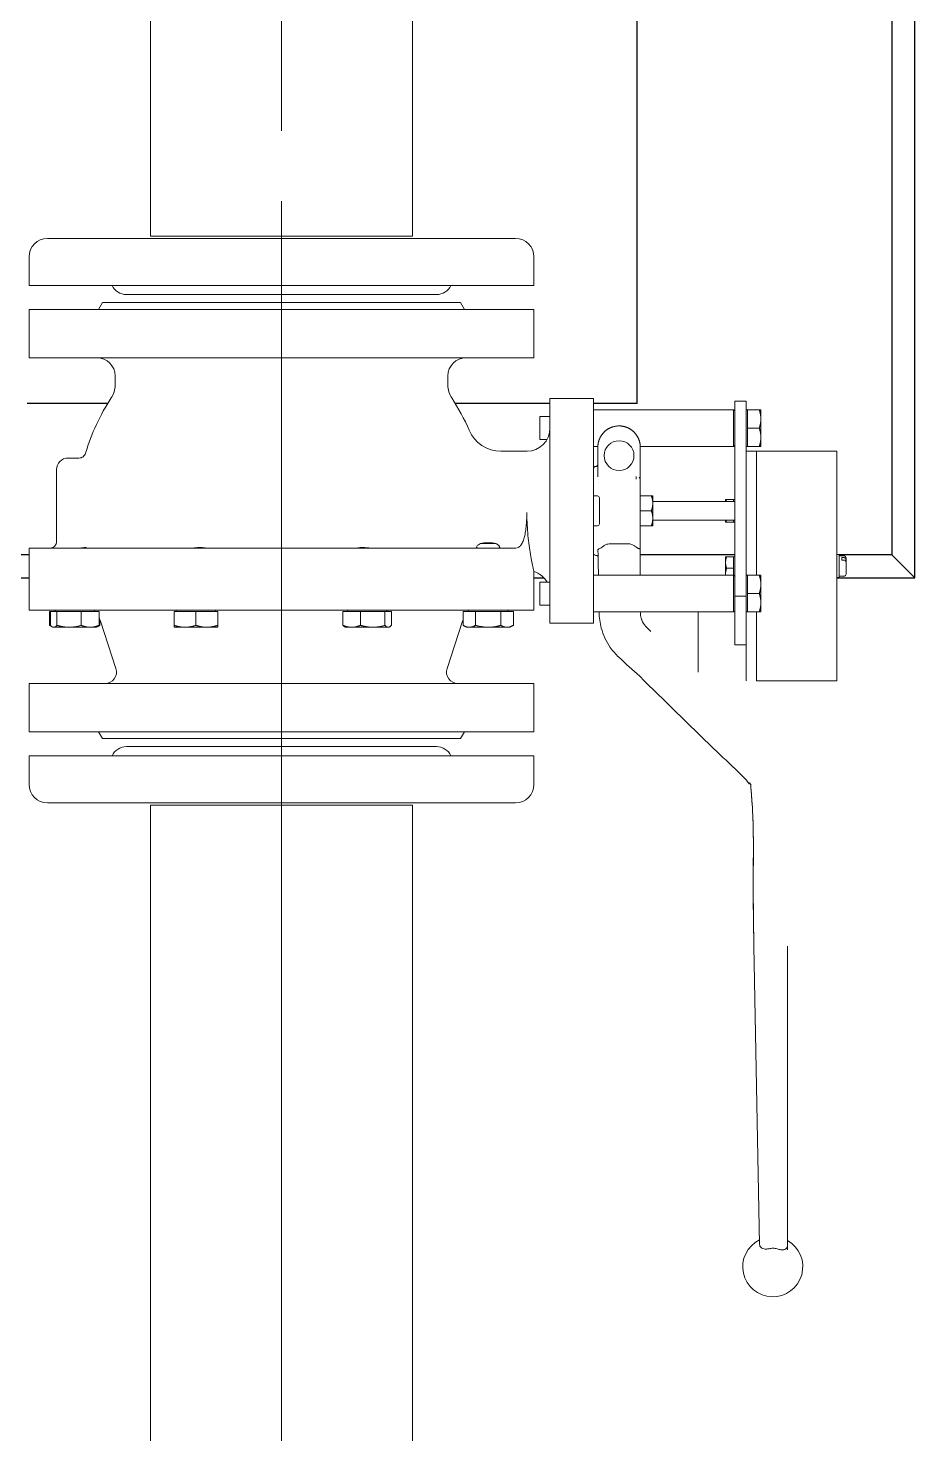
# Model space of a CAD drawing. Header units: millimetres. Extents: x 0 to 100323, y 0 to 59400.
# Drawn here: x 25546 to 25933, y 20293 to 20905 of the extents above; entities that cross this region are included whole.
import ezdxf

# ---------------------------------------------------------------- set-up
doc = ezdxf.new("R2010")
doc.units = ezdxf.units.MM
doc.header["$LTSCALE"] = 100
doc.linetypes.add('CHAIN', pattern=[0.3543, 0.2362, -0.0295, 0.0591, -0.0295])
doc.layers.add('Centerline', color=7, linetype='Continuous', lineweight=18)
doc.layers.add('Visible', color=7, linetype='Continuous', lineweight=25)
doc.layers.add('P_Biomass (BM)', color=150, linetype='Continuous', lineweight=18, true_color=0x007fff)

msp = doc.modelspace()

# ---------------------------------------------------------------- linework, layer by layer
at = {"layer": 'Centerline', "linetype": 'CHAIN', "ltscale": 10.411914}
msp.add_line((25656.63, 20491.62), (25656.63, 21428.62), dxfattribs=at)
at = {"layer": 'P_Biomass (BM)'}
for p, q in [((25599.48, 21213.4), (25599.48, 20814.61)), ((25713.78, 20986.36), (25713.78, 20814.61)), ((25758.63, 20813.61), (25554.63, 20813.61)), ((25713.78, 20814.61), (25599.48, 20814.61)), ((25546.63, 20793.11), (25546.63, 20805.61)), ((25766.63, 20793.11), (25766.63, 20805.61)), ((25766.63, 20793.11), (25546.63, 20793.11)), ((25724.13, 20789.11), (25589.13, 20789.11)), ((25766.63, 20782.61), (25546.63, 20782.61)), ((25546.63, 20782.61), (25546.63, 20761.61)), ((25578.63, 20785.61), (25576.9, 20782.61)), ((25578.63, 20785.61), (25734.63, 20785.61)), ((25734.63, 20785.61), (25736.36, 20782.61)), ((25766.63, 20782.61), (25766.63, 20761.61)), ((25766.63, 20761.61), (25546.63, 20761.61)), ((25584.13, 20753.61), (25584.13, 20749.59)), ((25729.13, 20753.61), (25729.13, 20749.59)), ((25792.63, 20743.86), (25773.63, 20743.86)), ((25773.63, 20743.86), (25773.63, 20645.86)), ((25792.63, 20743.86), (25792.63, 20645.86)), ((25792.63, 20738.93), (25853.63, 20738.93)), ((25853.63, 20722.93), (25853.63, 20738.93)), ((25854.13, 20738.43), (25853.63, 20738.93)), ((25854.13, 20742.59), (25859.13, 20742.59)), ((25854.13, 20736.23), (25854.13, 20742.59)), ((25859.13, 20738.2), (25859.13, 20742.59)), ((25859.73, 20738.93), (25859.13, 20738.93)), ((25859.13, 20738.2), (25859.13, 20734.26)), ((25859.73, 20738.93), (25864.81, 20738.93)), ((25859.73, 20734.93), (25859.73, 20738.93)), ((25865.53, 20734.93), (25865.53, 20738.93)), ((25769.13, 20735.93), (25769.13, 20725.93)), ((25773.63, 20735.93), (25769.13, 20735.93)), ((25854.13, 20664.11), (25854.13, 20736.23)), ((25859.13, 20719.89), (25859.13, 20734.26)), ((25859.73, 20730.93), (25859.73, 20734.93)), ((25865.53, 20726.93), (25865.53, 20734.93)), ((25772.32, 20725.93), (25769.13, 20725.93)), ((25859.73, 20730.93), (25864.81, 20730.93)), ((25859.73, 20726.93), (25859.73, 20730.93)), ((25859.73, 20722.93), (25859.73, 20726.93)), ((25865.53, 20722.93), (25865.53, 20726.93)), ((25752.2, 20720.86), (25763.63, 20720.86)), ((25792.63, 20722.93), (25794.48, 20722.93)), ((25794.48, 20722.61), (25794.48, 20709.75)), ((25812.97, 20722.93), (25853.63, 20722.93)), ((25812.98, 20708.54), (25812.98, 20722.61)), ((25854.13, 20723.43), (25853.63, 20722.93)), ((25859.73, 20722.93), (25859.13, 20722.93)), ((25859.13, 20720.82), (25863.63, 20720.82)), ((25859.13, 20680.45), (25859.13, 20719.89)), ((25859.73, 20722.93), (25864.81, 20722.93)), ((25863.63, 20666.8), (25863.63, 20720.92)), ((25863.63, 20720.92), (25898.63, 20720.92)), ((25898.63, 20720.92), (25898.63, 20620.72)), ((25563.63, 20717.86), (25568.38, 20717.86)), ((25558.63, 20681.61), (25558.63, 20712.86)), ((25794.58, 20707.36), (25794.58, 20707.36)), ((25811.13, 20709.25), (25811.13, 20709.89)), ((25811.13, 20708.69), (25811.13, 20709.25)), ((25812.98, 20708.46), (25812.98, 20708.47)), ((25794.33, 20701.36), (25792.63, 20701.36)), ((25817.85, 20701.36), (25812.98, 20701.36)), ((25818.43, 20698.11), (25818.43, 20701.36)), ((25795.13, 20700.56), (25795.13, 20689.16)), ((25817.85, 20694.86), (25812.98, 20694.86)), ((25818.43, 20698.86), (25854.13, 20698.86)), ((25818.43, 20691.61), (25818.43, 20698.11)), ((25850.13, 20699.86), (25850.13, 20698.86)), ((25853.63, 20699.86), (25850.57, 20699.86)), ((25853.63, 20699.86), (25853.63, 20698.86)), ((25853.63, 20699.86), (25854.13, 20699.86)), ((25818.43, 20688.36), (25818.43, 20691.61)), ((25818.43, 20690.86), (25854.13, 20690.86)), ((25850.13, 20690.86), (25850.13, 20689.86)), ((25853.63, 20689.86), (25850.57, 20689.86)), ((25853.63, 20690.86), (25853.63, 20689.86)), ((25853.63, 20689.86), (25854.13, 20689.86)), ((25794.33, 20688.36), (25792.63, 20688.36)), ((25817.85, 20688.36), (25812.98, 20688.36)), ((25758.71, 20678.61), (25546.63, 20678.61)), ((25546.63, 20678.61), (25546.63, 20651.61)), ((25743.39, 20680.61), (25750.02, 20680.61)), ((25812.98, 20680.53), (25812.98, 20678.3)), ((25812.98, 20678.3), (25812.98, 20678.3)), ((25859.13, 20666.07), (25859.13, 20680.45)), ((25793.55, 20675.44), (25793.71, 20675.44)), ((25850.13, 20674.83), (25850.13, 20672.33)), ((25850.13, 20672.33), (25850.13, 20667.33)), ((25853.63, 20674.83), (25850.57, 20674.83)), ((25853.63, 20674.83), (25853.63, 20672.33)), ((25853.63, 20674.83), (25854.13, 20674.83)), ((25853.63, 20672.33), (25853.63, 20669.83)), ((25899.63, 20675.82), (25898.63, 20675.82)), ((25899.63, 20675.82), (25899.63, 20665.82)), ((25899.63, 20675.32), (25901.63, 20675.32)), ((25900.83, 20674.49), (25900.83, 20673.43)), ((25900.83, 20674.49), (25901.63, 20674.49)), ((25901.63, 20673.43), (25900.83, 20673.43)), ((25902.63, 20674.32), (25902.63, 20673.77)), ((25902.63, 20672.71), (25902.63, 20673.77)), ((25902.63, 20672.71), (25902.63, 20667.32)), ((25766.63, 20668.4), (25766.63, 20651.61)), ((25792.63, 20666.8), (25853.63, 20666.8)), ((25850.13, 20667.33), (25850.13, 20666.8)), ((25853.63, 20669.83), (25850.57, 20669.83)), ((25853.63, 20669.83), (25853.63, 20667.33)), ((25853.63, 20667.33), (25853.63, 20666.8)), ((25853.63, 20650.8), (25853.63, 20666.8)), ((25854.13, 20666.3), (25853.63, 20666.8)), ((25854.13, 20657.74), (25854.13, 20664.11)), ((25859.73, 20666.8), (25859.13, 20666.8)), ((25859.13, 20666.07), (25859.13, 20662.14)), ((25859.73, 20666.8), (25864.81, 20666.8)), ((25859.73, 20662.8), (25859.73, 20666.8)), ((25865.53, 20662.8), (25865.53, 20666.8)), ((25899.63, 20665.82), (25898.63, 20665.82)), ((25899.63, 20666.32), (25901.63, 20666.32)), ((25769.13, 20653.8), (25769.13, 20663.8)), ((25773.63, 20663.8), (25769.13, 20663.8)), ((25859.13, 20662.14), (25859.13, 20657.74)), ((25859.73, 20658.8), (25859.73, 20662.8)), ((25859.73, 20654.8), (25859.73, 20658.8)), ((25859.73, 20658.8), (25864.81, 20658.8)), ((25865.53, 20654.8), (25865.53, 20662.8)), ((25773.63, 20653.8), (25769.13, 20653.8)), ((25854.13, 20657.74), (25859.13, 20657.74)), ((25854.13, 20636.53), (25854.13, 20657.74)), ((25859.13, 20636.53), (25859.13, 20657.74)), ((25859.73, 20650.8), (25859.73, 20654.8)), ((25865.53, 20650.8), (25865.53, 20654.8)), ((25766.63, 20651.61), (25546.63, 20651.61)), ((25555.58, 20651.01), (25555.95, 20651.01)), ((25555.58, 20651.01), (25555.58, 20644.96)), ((25555.95, 20651.01), (25558.79, 20651.01)), ((25555.95, 20651.01), (25555.95, 20644.96)), ((25557.95, 20651.01), (25557.95, 20651.61)), ((25558.79, 20651.01), (25569.39, 20651.01)), ((25558.79, 20651.01), (25558.79, 20644.96)), ((25569.39, 20651.01), (25577.14, 20651.01)), ((25569.39, 20651.01), (25569.39, 20644.96)), ((25575.15, 20651.01), (25575.15, 20651.61)), ((25577.14, 20651.01), (25577.14, 20644.96)), ((25577.52, 20647.47), (25577.52, 20644.96)), ((25584.48, 20626.16), (25577.78, 20646.78)), ((25609.82, 20651.01), (25619.32, 20651.01)), ((25609.82, 20651.01), (25609.82, 20644.96)), ((25610.72, 20651.01), (25610.72, 20651.61)), ((25619.32, 20651.01), (25628.82, 20651.01)), ((25619.32, 20651.01), (25619.32, 20644.96)), ((25627.92, 20651.01), (25627.92, 20651.61)), ((25628.82, 20651.01), (25628.82, 20644.96)), ((25683.34, 20651.01), (25683.34, 20644.96)), ((25683.34, 20651.01), (25691.1, 20651.01)), ((25685.34, 20651.01), (25685.34, 20651.61)), ((25691.1, 20651.01), (25701.7, 20651.01)), ((25691.1, 20651.01), (25691.1, 20644.96)), ((25701.7, 20651.01), (25704.53, 20651.01)), ((25701.7, 20651.01), (25701.7, 20644.96)), ((25702.54, 20651.01), (25702.54, 20651.61)), ((25704.53, 20651.01), (25704.53, 20644.96)), ((25728.77, 20626.16), (25735.47, 20646.78)), ((25735.74, 20651.01), (25741.22, 20651.01)), ((25735.74, 20651.01), (25735.74, 20644.96)), ((25738.11, 20651.01), (25738.11, 20651.61)), ((25741.22, 20651.01), (25752.19, 20651.01)), ((25741.22, 20651.01), (25741.22, 20644.96)), ((25752.19, 20651.01), (25757.68, 20651.01)), ((25752.19, 20651.01), (25752.19, 20644.96)), ((25755.31, 20651.01), (25755.31, 20651.61)), ((25757.68, 20651.01), (25757.68, 20644.96)), ((25792.63, 20645.86), (25773.63, 20645.86)), ((25792.63, 20650.8), (25853.63, 20650.8)), ((25838.13, 20650.8), (25838.13, 20624.55)), ((25854.13, 20651.3), (25853.63, 20650.8)), ((25853.88, 20651.05), (25854.13, 20651.05)), ((25859.73, 20650.8), (25859.13, 20650.8)), ((25859.73, 20650.8), (25864.81, 20650.8)), ((25863.63, 20620.72), (25863.63, 20650.8)), ((25556.71, 20644.31), (25555.58, 20644.96)), ((25557.05, 20644.11), (25556.71, 20644.31)), ((25557.05, 20644.11), (25557.37, 20644.11)), ((25557.37, 20644.11), (25564.09, 20644.11)), ((25564.09, 20644.11), (25573.27, 20644.11)), ((25573.27, 20644.11), (25576.05, 20644.11)), ((25576.05, 20644.11), (25576.38, 20644.31)), ((25576.38, 20644.31), (25577.52, 20644.96)), ((25609.82, 20644.11), (25614.57, 20644.11)), ((25614.57, 20644.11), (25624.07, 20644.11)), ((25624.07, 20644.11), (25628.82, 20644.11)), ((25684.44, 20644.11), (25684.1, 20644.31)), ((25684.44, 20644.11), (25687.22, 20644.11)), ((25687.22, 20644.11), (25696.4, 20644.11)), ((25696.4, 20644.11), (25703.12, 20644.11)), ((25703.12, 20644.11), (25703.44, 20644.11)), ((25703.44, 20644.11), (25703.77, 20644.31)), ((25737.21, 20644.11), (25735.74, 20644.96)), ((25737.21, 20644.11), (25738.48, 20644.11)), ((25738.48, 20644.11), (25746.71, 20644.11)), ((25746.71, 20644.11), (25754.93, 20644.11)), ((25754.93, 20644.11), (25756.21, 20644.11)), ((25756.21, 20644.11), (25757.68, 20644.96)), ((25859.13, 20636.53), (25854.13, 20636.53)), ((25859.13, 20620.82), (25859.13, 20636.53)), ((25546.63, 20619.61), (25766.63, 20619.61)), ((25546.63, 20598.61), (25546.63, 20619.61)), ((25766.63, 20598.61), (25766.63, 20619.61)), ((25863.63, 20620.72), (25898.63, 20620.72)), ((25546.63, 20598.61), (25766.63, 20598.61)), ((25578.63, 20595.61), (25576.9, 20598.61)), ((25734.63, 20595.61), (25736.36, 20598.61)), ((25734.63, 20595.61), (25578.63, 20595.61)), ((25589.13, 20592.11), (25724.13, 20592.11)), ((25546.63, 20588.11), (25766.63, 20588.11)), ((25546.63, 20588.11), (25546.63, 20575.61)), ((25766.63, 20588.11), (25766.63, 20575.61)), ((25860.9, 20576.38), (25860.9, 20576.38)), ((25861.06, 20575.58), (25861.06, 20575.58)), ((25861.07, 20575.58), (25861.07, 20575.58)), ((25554.63, 20567.61), (25758.63, 20567.61)), ((25599.48, 20566.61), (25713.78, 20566.61)), ((25599.48, 20566.61), (25599.48, 20054.62)), ((25713.78, 20566.61), (25713.78, 20241.76)), ((25862.49, 20505.19), (25864.96, 20375.18)), ((25877.17, 20505.19), (25877.17, 20376.8)), ((25877.17, 20376.17), (25877.17, 20375.69)), ((25877.17, 20375.3), (25877.17, 20372.76)), ((25877.17, 20374.91), (25877.17, 20374.71))]:
    msp.add_line(p, q, dxfattribs=at)
at = {"layer": 'P_Biomass (BM)', "linetype": 'CHAIN', "ltscale": 23.990969}
msp.add_line((25656.63, 20816.61), (25656.63, 19117.62), dxfattribs=at)
at = {"layer": 'P_Biomass (BM)'}
msp.add_circle((25803.73, 20718.91), 6.5, dxfattribs=at)
for centre, radius, start, end in [((25554.63, 20805.61), 8, 90, 180), ((25758.63, 20805.61), 8, 0, 90), ((25589.13, 20796.11), 7, 205.37693, 270), ((25724.13, 20796.11), 7, 270, 334.62307), ((25576.13, 20753.61), 8, 0, 90), ((25737.13, 20753.61), 8, 90, 180), ((25656.63, 20694.86), 89, 146.44269, 163.58445), ((25574.13, 20749.59), 10, 326.44269, 0), ((25739.13, 20749.59), 10, 180, 213.55731), ((25656.63, 20694.86), 89, 23.21801, 33.55731), ((25752.2, 20735.86), 15, 203.21801, 270), ((25763.63, 20730.86), 10, 270, 0), ((25563.63, 20712.86), 5, 90, 180), ((25794.33, 20700.56), 0.8, 0, 90), ((25794.33, 20689.16), 0.8, 270, 0), ((25901.63, 20674.32), 1, 0, 90), ((25763.63, 20658.86), 10, 29.58771, 72.5424), ((25901.63, 20667.32), 1, 270, 0), ((25571.13, 20644.61), 7, 18, 30.72159), ((25742.13, 20644.61), 7, 155.93132, 162), ((25579.73, 20624.61), 5, 270, 18), ((25733.53, 20624.61), 5, 162, 270), ((25589.13, 20585.11), 7, 90, 154.62307), ((25724.13, 20585.11), 7, 25.37693, 90), ((25554.63, 20575.61), 8, 180, 270), ((25758.63, 20575.61), 8, 270, 0), ((25870.71, 20365.44), 13.08, 116.24808, 60.37858)]:
    msp.add_arc(centre, radius, start, end, dxfattribs=at)
for points, weights in [([(25865.53, 20734.93), (25865.53, 20736.78), (25864.81, 20738.93)], [1, 1.0379548493, 1]), ([(25864.81, 20738.93), (25865.53, 20738.93), (25865.53, 20738.93)], [1, 1.0379548493, 1]), ([(25864.81, 20730.93), (25865.53, 20733.07), (25865.53, 20734.93)], [1, 1.0379548493, 1]), ([(25865.53, 20726.93), (25865.53, 20728.78), (25864.81, 20730.93)], [1, 1.0379548493, 1]), ([(25864.81, 20722.93), (25865.53, 20725.07), (25865.53, 20726.93)], [1, 1.0379548493, 1]), ([(25865.53, 20722.93), (25865.53, 20722.93), (25864.81, 20722.93)], [1, 1.0379548493, 1]), ([(25818.43, 20698.11), (25818.43, 20699.62), (25817.85, 20701.36)], [1, 1.0379548493, 1]), ([(25817.85, 20701.36), (25818.43, 20701.36), (25818.43, 20701.36)], [1, 1.0379548493, 1]), ([(25817.85, 20694.86), (25818.43, 20696.61), (25818.43, 20698.11)], [1, 1.0379548493, 1]), ([(25818.43, 20691.61), (25818.43, 20693.12), (25817.85, 20694.86)], [1, 1.0379548493, 1]), ([(25850.13, 20699.86), (25850.13, 20699.86), (25850.57, 20699.86)], [1, 1.0379548493, 1]), ([(25850.57, 20699.86), (25850.4, 20699.34), (25850.3, 20698.86)], [1, 1.01444719531, 1.01789598298]), ([(25817.85, 20688.36), (25818.43, 20690.11), (25818.43, 20691.61)], [1, 1.0379548493, 1]), ([(25850.57, 20689.86), (25850.13, 20689.86), (25850.13, 20689.86)], [1, 1.0379548493, 1]), ([(25850.3, 20690.86), (25850.4, 20690.39), (25850.57, 20689.86)], [1.01789598298, 1.01444719531, 1]), ([(25818.43, 20688.36), (25818.43, 20688.36), (25817.85, 20688.36)], [1, 1.0379548493, 1]), ([(25850.13, 20674.83), (25850.13, 20674.83), (25850.57, 20674.83)], [1, 1.0379548493, 1]), ([(25850.57, 20674.83), (25850.13, 20673.49), (25850.13, 20672.33)], [1, 1.0379548493, 1]), ([(25850.13, 20672.33), (25850.13, 20671.17), (25850.57, 20669.83)], [1, 1.0379548493, 1]), ([(25850.57, 20669.83), (25850.13, 20668.49), (25850.13, 20667.33)], [1, 1.0379548493, 1]), ([(25850.13, 20667.33), (25850.13, 20667.07), (25850.15, 20666.8)], [1, 1.00840431619, 1.01308670847]), ([(25864.81, 20666.8), (25865.53, 20666.8), (25865.53, 20666.8)], [1, 1.0379548493, 1]), ([(25865.53, 20662.8), (25865.53, 20664.66), (25864.81, 20666.8)], [1, 1.0379548493, 1]), ([(25864.81, 20658.8), (25865.53, 20660.95), (25865.53, 20662.8)], [1, 1.0379548493, 1]), ([(25865.53, 20654.8), (25865.53, 20656.66), (25864.81, 20658.8)], [1, 1.0379548493, 1]), ([(25864.81, 20650.8), (25865.53, 20652.95), (25865.53, 20654.8)], [1, 1.0379548493, 1]), ([(25865.53, 20650.8), (25865.53, 20650.8), (25864.81, 20650.8)], [1, 1.0379548493, 1]), ([(25555.58, 20644.96), (25555.98, 20644.73), (25556.35, 20644.57)], [1, 1.01005189042, 1.01477953359]), ([(25555.95, 20644.96), (25556.71, 20644.11), (25557.37, 20644.11)], [1, 1.0379548493, 1]), ([(25557.37, 20644.11), (25558.03, 20644.11), (25558.79, 20644.96)], [1, 1.0379548493, 1]), ([(25558.79, 20644.96), (25561.63, 20644.11), (25564.09, 20644.11)], [1, 1.0379548493, 1]), ([(25564.09, 20644.11), (25566.55, 20644.11), (25569.39, 20644.96)], [1, 1.0379548493, 1]), ([(25569.39, 20644.96), (25571.47, 20644.11), (25573.27, 20644.11)], [1, 1.0379548493, 1]), ([(25573.27, 20644.11), (25575.07, 20644.11), (25577.14, 20644.96)], [1, 1.0379548493, 1]), ([(25577.14, 20644.96), (25576.74, 20644.52), (25576.38, 20644.31)], [1, 1.01965956375, 1.01895290532]), ([(25576.74, 20644.57), (25577.12, 20644.73), (25577.52, 20644.96)], [1.01477953359, 1.01005189042, 1]), ([(25609.82, 20644.96), (25612.36, 20644.11), (25614.57, 20644.11)], [1, 1.0379548493, 1]), ([(25609.82, 20644.11), (25609.82, 20644.11), (25609.82, 20644.96)], [1, 1.0379548493, 1]), ([(25614.57, 20644.11), (25616.77, 20644.11), (25619.32, 20644.96)], [1, 1.0379548493, 1]), ([(25619.32, 20644.96), (25621.86, 20644.11), (25624.07, 20644.11)], [1, 1.0379548493, 1]), ([(25624.07, 20644.11), (25626.27, 20644.11), (25628.82, 20644.96)], [1, 1.0379548493, 1]), ([(25628.82, 20644.96), (25628.82, 20644.11), (25628.82, 20644.11)], [1, 1.0379548493, 1]), ([(25684.1, 20644.31), (25683.74, 20644.52), (25683.34, 20644.96)], [1.01895290532, 1.01965956375, 1]), ([(25683.34, 20644.96), (25685.42, 20644.11), (25687.22, 20644.11)], [1, 1.0379548493, 1]), ([(25687.22, 20644.11), (25689.02, 20644.11), (25691.1, 20644.96)], [1, 1.0379548493, 1]), ([(25691.1, 20644.96), (25693.94, 20644.11), (25696.4, 20644.11)], [1, 1.0379548493, 1]), ([(25696.4, 20644.11), (25698.86, 20644.11), (25701.7, 20644.96)], [1, 1.0379548493, 1]), ([(25701.7, 20644.96), (25702.46, 20644.11), (25703.12, 20644.11)], [1, 1.0379548493, 1]), ([(25703.12, 20644.11), (25703.77, 20644.11), (25704.53, 20644.96)], [1, 1.0379548493, 1]), ([(25735.74, 20644.96), (25737.21, 20644.11), (25738.48, 20644.11)], [1, 1.0379548493, 1]), ([(25738.48, 20644.11), (25739.75, 20644.11), (25741.22, 20644.96)], [1, 1.0379548493, 1]), ([(25741.22, 20644.96), (25744.16, 20644.11), (25746.71, 20644.11)], [1, 1.0379548493, 1]), ([(25746.71, 20644.11), (25749.25, 20644.11), (25752.19, 20644.96)], [1, 1.0379548493, 1]), ([(25752.19, 20644.96), (25753.66, 20644.11), (25754.93, 20644.11)], [1, 1.0379548493, 1]), ([(25754.93, 20644.11), (25756.21, 20644.11), (25757.68, 20644.96)], [1, 1.0379548493, 1])]:
    msp.add_rational_spline(points, weights, degree=2, dxfattribs=at)
for points, degree, knots in [([(25812.98, 20722.61), (25812.98, 20724.07), (25812.69, 20725.52), (25812.12, 20726.9), (25810.47, 20729.36), (25808.01, 20731.01), (25806.63, 20731.58), (25803.73, 20732.15), (25800.82, 20731.58), (25799.44, 20731.01), (25796.98, 20729.36), (25795.33, 20726.9), (25794.76, 20725.52), (25794.48, 20724.07), (25794.48, 20722.61)], 5, [-7.853982, -7.853982, -7.853982, -7.853982, -7.853982, -7.853982, -3.926991, -3.926991, -3.926991, 0, 0, 0, 3.926991, 3.926991, 3.926991, 7.853982, 7.853982, 7.853982, 7.853982, 7.853982, 7.853982]), ([(25568.38, 20717.86), (25568.69, 20717.86), (25569.01, 20717.92), (25569.62, 20718.11), (25569.91, 20718.27), (25570.42, 20718.64), (25570.64, 20718.88), (25571.01, 20719.4), (25571.16, 20719.7), (25571.26, 20720.02)], 3, [0, 0, 0, 0, 0.0950018, 0.0950018, 0.1908594, 0.1908594, 0.2850786, 0.2850786, 0.3834475, 0.3834475, 0.3834475, 0.3834475]), ([(25793.55, 20714.2), (25793.43, 20714.2), (25793.31, 20714.18), (25793.08, 20714.08), (25792.98, 20714.01), (25792.81, 20713.84), (25792.74, 20713.74), (25792.65, 20713.52), (25792.63, 20713.39), (25792.63, 20713.27)], 3, [-0.1461815, -0.1461815, -0.1461815, -0.1461815, -0.1092838, -0.1092838, -0.0730437, -0.0730437, -0.0367424, -0.0367424, 0, 0, 0, 0]), ([(25794.48, 20715.13), (25794.48, 20714.99), (25794.45, 20714.87), (25794.36, 20714.66), (25794.29, 20714.56), (25794.12, 20714.39), (25794.02, 20714.32), (25793.81, 20714.23), (25793.7, 20714.2), (25793.55, 20714.2)], 3, [-0.1881499, -0.1881499, -0.1881499, -0.1881499, -0.1450899, -0.1450899, -0.0940757, -0.0940757, -0.0431228, -0.0431228, 0, 0, 0, 0]), ([(25812.98, 20678.3), (25812.98, 20679.84), (25812.98, 20681.95), (25812.98, 20684.43), (25812.98, 20686.85), (25812.98, 20689.63), (25812.98, 20692.48), (25812.98, 20692.54), (25812.98, 20692.6), (25812.98, 20692.66), (25812.98, 20695.58), (25812.98, 20698.57), (25812.98, 20701.34), (25812.98, 20704), (25812.98, 20706.45), (25812.98, 20708.46)], 3, [0.000035, 0.000035, 0.000035, 0.000035, 6.734934, 6.734934, 6.734934, 13.335542, 13.335542, 13.335542, 13.469863, 13.469863, 13.469863, 20.204792, 20.204792, 20.204792, 26.671089, 26.671089, 26.671089, 26.671089]), ([(25758.71, 20678.61), (25759.08, 20678.61), (25759.45, 20678.7), (25760.17, 20679.08), (25760.51, 20679.37), (25761.14, 20680.14), (25761.43, 20680.62), (25761.95, 20681.76), (25762.18, 20682.41), (25762.56, 20683.76), (25762.73, 20684.5), (25763.02, 20686.12), (25763.14, 20687), (25763.33, 20688.83), (25763.4, 20689.78), (25763.49, 20691.71), (25763.52, 20692.68), (25763.52, 20693.61), (25763.52, 20693.77), (25763.51, 20693.92), (25763.51, 20694.07)], 3, [-2.322363, -2.322363, -2.322363, -2.322363, -2.022977, -2.022977, -1.723592, -1.723592, -1.424207, -1.424207, -1.124822, -1.124822, -0.843617, -0.843617, -0.562411, -0.562411, -0.281206, -0.281206, 0, 0, 0, 0.045502, 0.045502, 0.045502, 0.045502]), ([(25766.63, 20668.4), (25766.63, 20668.4), (25766.63, 20668.41), (25766.59, 20668.55), (25766.42, 20669.32), (25765.83, 20672.13), (25765.42, 20674.24), (25764.6, 20679.29), (25764.21, 20682.18), (25763.8, 20686.81), (25763.7, 20688.32), (25763.63, 20689.86)], 3, [-4.141161, -4.141161, -4.141161, -4.141161, -4.045692, -4.045692, -3.064504, -3.064504, -2.000911, -2.000911, -0.98139, -0.98139, -0.505747, -0.505747, -0.505747, -0.505747]), ([(25555.63, 20678.61), (25555.74, 20678.61), (25555.84, 20678.62), (25556.26, 20678.67), (25556.57, 20678.75), (25557.14, 20679), (25557.41, 20679.18), (25557.87, 20679.59), (25558.06, 20679.83), (25558.36, 20680.34), (25558.48, 20680.62), (25558.6, 20681.14), (25558.63, 20681.38), (25558.63, 20681.62)], 3, [0, 0, 0, 0, 0.0319613, 0.0319613, 0.1253983, 0.1253983, 0.2202634, 0.2202634, 0.3106265, 0.3106265, 0.3981144, 0.3981144, 0.4701794, 0.4701794, 0.4701794, 0.4701794]), ([(25568.48, 20678.61), (25568.61, 20678.61), (25568.74, 20678.62), (25569.34, 20678.65), (25569.77, 20678.7), (25570.5, 20678.8), (25570.79, 20678.84), (25571.06, 20678.86), (25571.1, 20678.86), (25571.16, 20678.86), (25571.17, 20678.86), (25571.2, 20678.86), (25571.22, 20678.86), (25571.24, 20678.86), (25571.26, 20678.86), (25571.29, 20678.86), (25571.31, 20678.86), (25571.4, 20678.85), (25571.45, 20678.85), (25571.57, 20678.81), (25571.6, 20678.78), (25571.6, 20678.7), (25571.53, 20678.65), (25571.34, 20678.62), (25571.28, 20678.61), (25571.21, 20678.61)], 3, [0.9177986, 0.9177986, 0.9177986, 0.9177986, 0.9665512, 0.9665512, 1.1483228, 1.1483228, 1.3164858, 1.3164858, 1.3459774, 1.3459774, 1.3604492, 1.3604492, 1.3717807, 1.3717807, 1.3843211, 1.3843211, 1.4048314, 1.4048314, 1.475708, 1.475708, 1.5907784, 1.5907784, 1.7615841, 1.7615841, 1.8199122, 1.8199122, 1.8199122, 1.8199122]), ([(25617.38, 20678.61), (25617.51, 20678.61), (25617.64, 20678.62), (25618.29, 20678.65), (25618.82, 20678.7), (25619.85, 20678.8), (25620.34, 20678.84), (25620.9, 20678.86), (25620.98, 20678.86), (25621.1, 20678.86), (25621.14, 20678.86), (25621.21, 20678.86), (25621.25, 20678.86), (25621.31, 20678.86), (25621.34, 20678.86), (25621.43, 20678.86), (25621.49, 20678.86), (25621.73, 20678.85), (25621.91, 20678.85), (25622.37, 20678.81), (25622.63, 20678.78), (25623.23, 20678.7), (25623.53, 20678.65), (25623.85, 20678.62), (25623.92, 20678.61), (25623.99, 20678.61)], 3, [0.9177986, 0.9177986, 0.9177986, 0.9177986, 0.9665512, 0.9665512, 1.1483228, 1.1483228, 1.3164858, 1.3164858, 1.3459774, 1.3459774, 1.3604492, 1.3604492, 1.3717807, 1.3717807, 1.3843211, 1.3843211, 1.4048314, 1.4048314, 1.475708, 1.475708, 1.5907784, 1.5907784, 1.7615841, 1.7615841, 1.8199122, 1.8199122, 1.8199122, 1.8199122]), ([(25689.27, 20678.61), (25689.32, 20678.61), (25689.38, 20678.62), (25689.69, 20678.65), (25690.01, 20678.7), (25690.74, 20678.8), (25691.15, 20678.84), (25691.66, 20678.86), (25691.74, 20678.86), (25691.86, 20678.86), (25691.9, 20678.86), (25691.97, 20678.86), (25692, 20678.86), (25692.07, 20678.86), (25692.1, 20678.86), (25692.19, 20678.86), (25692.25, 20678.86), (25692.5, 20678.85), (25692.71, 20678.85), (25693.24, 20678.81), (25693.58, 20678.78), (25694.42, 20678.7), (25694.92, 20678.65), (25695.56, 20678.62), (25695.72, 20678.61), (25695.88, 20678.61)], 3, [0.9177986, 0.9177986, 0.9177986, 0.9177986, 0.9665512, 0.9665512, 1.1483228, 1.1483228, 1.3164858, 1.3164858, 1.3459774, 1.3459774, 1.3604492, 1.3604492, 1.3717807, 1.3717807, 1.3843211, 1.3843211, 1.4048314, 1.4048314, 1.475708, 1.475708, 1.5907784, 1.5907784, 1.7615841, 1.7615841, 1.8199122, 1.8199122, 1.8199122, 1.8199122]), ([(25741.89, 20678.77), (25741.75, 20678.83), (25741.67, 20678.95), (25741.64, 20679.23), (25741.71, 20679.4), (25741.98, 20679.75), (25742.19, 20679.93), (25742.72, 20680.27), (25743.03, 20680.44), (25743.39, 20680.61)], 3, [-0.6195096, -0.6195096, -0.6195096, -0.6195096, -0.4725398, -0.4725398, -0.3098297, -0.3098297, -0.1520498, -0.1520498, -0.0000022, -0.0000022, -0.0000022, -0.0000022]), ([(25743.23, 20678.61), (25743.2, 20678.61), (25743.16, 20678.61), (25742.67, 20678.62), (25742.28, 20678.64), (25741.98, 20678.73), (25741.93, 20678.75), (25741.89, 20678.77)], 3, [0.3671083, 0.3671083, 0.3671083, 0.3671083, 0.381974, 0.381974, 0.5738155, 0.5738155, 0.6112479, 0.6112479, 0.6112479, 0.6112479]), ([(25743.39, 20680.61), (25743.4, 20680.62), (25743.42, 20680.62), (25743.43, 20680.62), (25743.44, 20680.63), (25743.46, 20680.63), (25743.47, 20680.63)], 3, [-0.00901202, -0.00901202, -0.00901202, -0.00901202, -0.004495957, -0.004495957, -0.004495957, 0, 0, 0, 0]), ([(25743.47, 20680.63), (25743.88, 20680.72), (25744.32, 20680.8), (25745.42, 20680.95), (25746.09, 20680.99), (25746.71, 20680.99), (25747.32, 20680.99), (25747.99, 20680.95), (25749.12, 20680.8), (25749.59, 20680.71), (25750.02, 20680.61)], 3, [-0.3127869, -0.3127869, -0.3127869, -0.3127869, -0.1852931, -0.1852931, 0, 0, 0, 0.1852931, 0.1852931, 0.3212707, 0.3212707, 0.3212707, 0.3212707]), ([(25750.02, 20680.61), (25750.09, 20680.58), (25750.16, 20680.54), (25750.68, 20680.26), (25751.08, 20679.98), (25751.62, 20679.47), (25751.76, 20679.24), (25751.76, 20678.91), (25751.64, 20678.79), (25751.13, 20678.64), (25750.74, 20678.62), (25750.25, 20678.61), (25750.22, 20678.61), (25750.18, 20678.61)], 3, [-1.2069983, -1.2069983, -1.2069983, -1.2069983, -1.1778368, -1.1778368, -0.9717469, -0.9717469, -0.7656569, -0.7656569, -0.5738155, -0.5738155, -0.381974, -0.381974, -0.3671083, -0.3671083, -0.3671083, -0.3671083]), ([(25793.55, 20675.44), (25793.13, 20675.44), (25792.73, 20675.77), (25792.65, 20676.18), (25792.63, 20676.24), (25792.63, 20676.3), (25792.63, 20676.36)], 3, [-0.3926991, -0.3926991, -0.3926991, -0.3926991, 0.2926797, 0.2926797, 0.2926797, 0.3926991, 0.3926991, 0.3926991, 0.3926991]), ([(25794.58, 20678.08), (25794.57, 20678.05), (25794.55, 20677.98), (25794.54, 20677.88), (25794.54, 20677.84), (25794.53, 20677.78), (25794.53, 20677.75), (25794.53, 20677.72)], 3, [0, 0, 0, 0, 0.04213497, 0.04213497, 0.06669126, 0.06669126, 0.08498234, 0.08498234, 0.08498234, 0.08498234]), ([(25794.53, 20677.47), (25794.53, 20677.48), (25794.53, 20677.48), (25794.53, 20677.52), (25794.53, 20677.55), (25794.53, 20677.6), (25794.53, 20677.62), (25794.53, 20677.66), (25794.53, 20677.67), (25794.53, 20677.69), (25794.53, 20677.71), (25794.53, 20677.72)], 3, [-0.04974119, -0.04974119, -0.04974119, -0.04974119, -0.04657674, -0.04657674, -0.02854941, -0.02854941, -0.01498416, -0.01498416, -0.00757223, -0.00757223, -0.000001, -0.000001, -0.000001, -0.000001]), ([(25794.73, 20666.8), (25794.72, 20667.55), (25794.71, 20668.3), (25794.67, 20670.27), (25794.64, 20671.49), (25794.61, 20673.33), (25794.6, 20673.94), (25794.58, 20674.86), (25794.57, 20675.16), (25794.56, 20676.14), (25794.54, 20676.8), (25794.53, 20677.47)], 3, [18.837098, 18.837098, 18.837098, 18.837098, 19.061151, 19.061151, 19.428542, 19.428542, 19.612238, 19.612238, 19.704086, 19.704086, 19.904269, 19.904269, 19.904269, 19.904269]), ([(25794.58, 20678.08), (25794.62, 20678.14), (25794.68, 20678.16), (25794.85, 20678.22), (25794.95, 20678.25), (25795.07, 20678.31)], 3, [-0.1715939, -0.1715939, -0.1715939, -0.1715939, -0.0852251, -0.0852251, -0.000001, -0.000001, -0.000001, -0.000001]), ([(25795.07, 20678.31), (25795.24, 20678.38), (25795.43, 20678.47), (25795.86, 20678.72), (25796.09, 20678.88), (25796.33, 20679.08)], 3, [-0.2283149, -0.2283149, -0.2283149, -0.2283149, -0.1141602, -0.1141602, 0, 0, 0, 0]), ([(25807.43, 20680.53), (25807.19, 20680.53), (25806.96, 20680.53), (25806.36, 20680.53), (25806.21, 20680.53), (25805.51, 20680.53), (25805.02, 20680.53), (25804.18, 20680.53), (25803.93, 20680.53), (25803.11, 20680.53), (25802.67, 20680.54), (25801.85, 20680.54), (25801.63, 20680.53), (25799.92, 20680.53), (25799.6, 20680.58), (25798.29, 20680.26), (25797.83, 20680.05), (25797.08, 20679.66), (25796.68, 20679.38), (25796.33, 20679.08)], 3, [-0.5048721, -0.5048721, -0.5048721, -0.5048721, -0.4995798, -0.4995798, -0.4917214, -0.4917214, -0.4741026, -0.4741026, -0.4614705, -0.4614705, -0.4471941, -0.4471941, -0.4345066, -0.4345066, -0.2788565, -0.2788565, -0.1688549, -0.1688549, 0, 0, 0, 0]), ([(25807.43, 20680.53), (25807.64, 20680.53), (25807.85, 20680.52), (25808.06, 20680.49), (25808.34, 20680.46), (25808.61, 20680.4), (25808.87, 20680.32)], 3, [0, 0, 0, 0, 0.0636011, 0.0636011, 0.0636011, 0.1481571, 0.1481571, 0.1481571, 0.1481571]), ([(25808.87, 20680.32), (25809.31, 20680.2), (25809.73, 20680.01), (25810.48, 20679.59), (25810.82, 20679.36), (25811.13, 20679.11)], 3, [0.000001, 0.000001, 0.000001, 0.000001, 0.1436922, 0.1436922, 0.2873517, 0.2873517, 0.2873517, 0.2873517]), ([(25811.13, 20679.11), (25811.2, 20679.04), (25811.28, 20678.99), (25811.35, 20678.93), (25811.6, 20678.75), (25811.83, 20678.62), (25812.04, 20678.52), (25812.13, 20678.47), (25812.22, 20678.44), (25812.3, 20678.41), (25812.39, 20678.37), (25812.48, 20678.34), (25812.56, 20678.32), (25812.66, 20678.29), (25812.75, 20678.27), (25812.81, 20678.27), (25812.87, 20678.26), (25812.91, 20678.26), (25812.94, 20678.27), (25812.96, 20678.28), (25812.98, 20678.29), (25812.98, 20678.3)], 3, [0, 0, 0, 0, 0.266868, 0.266868, 0.266868, 1.131398, 1.131398, 1.131398, 1.497445, 1.497445, 1.497445, 1.945885, 1.945885, 1.945885, 2.5467, 2.5467, 2.5467, 3.092654, 3.092654, 3.092654, 3.541079, 3.541079, 3.541079, 3.541079]), ([(25812.98, 20680.53), (25812.98, 20680.53), (25812.98, 20680.53), (25812.98, 20680.53), (25812.98, 20680.53), (25812.98, 20680.53), (25812.98, 20680.53), (25812.98, 20680.52), (25812.98, 20680.51), (25812.98, 20680.5), (25812.98, 20680.48), (25812.98, 20680.31), (25812.98, 20680.15), (25812.98, 20679.72), (25812.98, 20679.45), (25812.98, 20678.74), (25812.98, 20678.29), (25812.98, 20676.95), (25812.98, 20676.05), (25812.98, 20673.37), (25812.98, 20671.58), (25812.98, 20668.8), (25812.98, 20667.8), (25812.98, 20666.8)], 3, [0, 0, 0, 0, 0.000058, 0.000058, 0.000289, 0.000289, 0.000751, 0.000751, 0.0026, 0.0026, 0.006223, 0.006223, 0.05453, 0.05453, 0.135041, 0.135041, 0.269226, 0.269226, 0.537597, 0.537597, 1.074338, 1.074338, 1.373275, 1.373275, 1.373275, 1.373275]), ([(25901.63, 20674.49), (25901.75, 20674.49), (25901.89, 20674.47), (25902.12, 20674.4), (25902.24, 20674.34), (25902.42, 20674.22), (25902.5, 20674.13), (25902.6, 20673.97), (25902.63, 20673.86), (25902.63, 20673.77)], 3, [0, 0, 0, 0, 0.0368272, 0.0368272, 0.0739214, 0.0739214, 0.1114349, 0.1114349, 0.1495092, 0.1495092, 0.1495092, 0.1495092]), ([(25902.63, 20672.71), (25902.63, 20672.8), (25902.6, 20672.91), (25902.5, 20673.07), (25902.42, 20673.16), (25902.24, 20673.28), (25902.12, 20673.34), (25901.89, 20673.41), (25901.75, 20673.43), (25901.63, 20673.43)], 3, [0.4504591, 0.4504591, 0.4504591, 0.4504591, 0.4885333, 0.4885333, 0.5260468, 0.5260468, 0.563141, 0.563141, 0.5999682, 0.5999682, 0.5999682, 0.5999682]), ([(25860.36, 20575.93), (25859.96, 20576.32), (25859.72, 20577.06), (25858.14, 20578.61), (25856.96, 20579.79), (25852.17, 20584.43), (25848.52, 20587.84), (25834.11, 20601.71), (25823.44, 20612.25), (25809.78, 20625.62), (25806.58, 20628.22), (25802.26, 20632.37), (25801, 20633.79), (25798.14, 20637.89), (25796.79, 20640.79), (25795.36, 20646.06), (25795.08, 20648.44), (25795.05, 20650.8)], 3, [7.133962, 7.133962, 7.133962, 7.133962, 7.299118, 7.299118, 7.799121, 7.799121, 9.299156, 9.299156, 13.799275, 13.799275, 15.032666, 15.032666, 15.597877, 15.597877, 16.530098, 16.530098, 17.237075, 17.237075, 17.237075, 17.237075]), ([(25812.99, 20650.8), (25812.99, 20650.11), (25813.04, 20649.41), (25813.28, 20648.34), (25813.39, 20647.94), (25813.58, 20647.42), (25813.63, 20647.3), (25814.06, 20646.25), (25814.6, 20645.37), (25815.91, 20643.87), (25816.64, 20643.2), (25817.44, 20642.41), (25817.53, 20642.31), (25817.63, 20642.21)], 3, [2.973055, 2.973055, 2.973055, 2.973055, 3.180528, 3.180528, 3.303984, 3.303984, 3.345058, 3.345058, 3.644687, 3.644687, 3.942072, 3.942072, 3.982991, 3.982991, 3.982991, 3.982991]), ([(25860.63, 20576.2), (25860.63, 20576.2), (25860.63, 20576.2), (25860.63, 20576.2), (25860.63, 20576.2), (25860.63, 20576.2), (25860.63, 20576.2), (25860.63, 20576.2), (25860.63, 20576.2), (25860.63, 20576.2), (25860.63, 20576.2), (25860.6, 20576.17), (25860.89, 20575.85), (25860.99, 20575.63), (25861, 20575.61), (25861.01, 20575.59), (25861.01, 20575.59), (25861.02, 20575.58), (25861.02, 20575.58), (25861.02, 20575.57), (25861.02, 20575.57), (25861.02, 20575.57), (25861.02, 20575.57), (25861.03, 20575.57), (25861.03, 20575.57), (25861.03, 20575.57), (25861.03, 20575.57), (25861.03, 20575.57), (25861.03, 20575.57), (25861.03, 20575.57), (25861.03, 20575.57), (25861.03, 20575.57), (25861.03, 20575.57), (25861.03, 20575.57), (25861.03, 20575.57), (25861.03, 20575.57), (25861.03, 20575.57), (25861.03, 20575.57)], 3, [7.21565822, 7.21565822, 7.21565822, 7.21565822, 7.21590425, 7.21590425, 7.21604345, 7.21604345, 7.21611305, 7.21611305, 7.21614786, 7.21614786, 7.21616527, 7.21616527, 7.28151799, 7.28151799, 7.28688035, 7.28688035, 7.28911105, 7.28911105, 7.28966903, 7.28966903, 7.29023132, 7.29023132, 7.29051201, 7.29051201, 7.29079325, 7.29079325, 7.29086288, 7.29086288, 7.2908977, 7.2908977, 7.29093292, 7.29093292, 7.29095056, 7.29095056, 7.29102182, 7.29102182, 7.2921349, 7.2921349, 7.2921349, 7.2921349]), ([(25860.9, 20576.38), (25860.87, 20576.35), (25860.83, 20576.33), (25860.79, 20576.29), (25860.77, 20576.28), (25860.72, 20576.24), (25860.69, 20576.22), (25860.66, 20576.19), (25860.65, 20576.18), (25860.64, 20576.18), (25860.64, 20576.18), (25860.63, 20576.17), (25860.63, 20576.17), (25860.63, 20576.17), (25860.63, 20576.17), (25860.63, 20576.17), (25860.63, 20576.17), (25860.63, 20576.17), (25860.63, 20576.17), (25860.63, 20576.17), (25860.63, 20576.17), (25860.63, 20576.17), (25860.63, 20576.17), (25860.63, 20576.17), (25860.63, 20576.17), (25860.63, 20576.17)], 3, [0, 0, 0, 0, 0.0342653, 0.0342653, 0.0564104, 0.0564104, 0.1118493, 0.1118493, 0.1522536, 0.1522536, 0.165715, 0.165715, 0.1993723, 0.1993723, 0.211992, 0.211992, 0.2167244, 0.2167244, 0.218499, 0.218499, 0.2193403, 0.2193403, 0.219761, 0.219761, 0.2198135, 0.2198135, 0.2198135, 0.2198135]), ([(25860.63, 20576.17), (25860.63, 20576.17), (25860.63, 20576.17), (25860.63, 20576.17), (25860.63, 20576.17), (25860.63, 20576.17), (25860.63, 20576.17), (25860.63, 20576.17), (25860.63, 20576.17), (25860.63, 20576.18)], 3, [13.1050358, 13.1050358, 13.1050358, 13.1050358, 13.1309743, 13.1309743, 13.1934743, 13.1934743, 13.3184743, 13.3184743, 13.3308836, 13.3308836, 13.3308836, 13.3308836]), ([(25860.63, 20576.17), (25860.63, 20576.17), (25860.63, 20576.17), (25860.63, 20576.17), (25860.63, 20576.17), (25860.63, 20576.17), (25860.63, 20576.17), (25860.63, 20576.17), (25860.63, 20576.17), (25860.63, 20576.17), (25860.63, 20576.17), (25860.63, 20576.17), (25860.63, 20576.17), (25860.63, 20576.17)], 3, [1.6592567, 1.6592567, 1.6592567, 1.6592567, 1.65926823, 1.65926823, 1.65935196, 1.65935196, 1.66069637, 1.66069637, 1.66340635, 1.66340635, 1.66891234, 1.66891234, 1.75256988, 1.75256988, 1.75256988, 1.75256988]), ([(25861.25, 20575.61), (25861.25, 20575.61), (25861.25, 20575.61), (25861.25, 20575.61), (25861.25, 20575.61), (25861.25, 20575.61), (25861.25, 20575.61), (25861.25, 20575.61), (25861.25, 20575.61), (25861.25, 20575.61), (25861.25, 20575.61), (25861.25, 20575.61), (25861.25, 20575.61), (25861.25, 20575.61), (25861.25, 20575.61), (25861.25, 20575.61), (25861.25, 20575.61), (25861.25, 20575.61), (25861.24, 20575.61), (25861.23, 20575.61), (25861.23, 20575.61), (25861.2, 20575.6), (25861.18, 20575.6), (25861.11, 20575.59), (25861.08, 20575.58), (25861.04, 20575.57), (25861.03, 20575.57), (25861.02, 20575.57), (25861.02, 20575.57), (25861.02, 20575.57), (25861.02, 20575.57), (25861.02, 20575.57), (25861.02, 20575.57), (25861.02, 20575.57), (25861.02, 20575.57), (25861.02, 20575.57), (25861.02, 20575.57), (25861.02, 20575.57), (25861.02, 20575.57), (25861.02, 20575.57), (25861.02, 20575.57), (25861.02, 20575.57), (25861.02, 20575.57), (25861.02, 20575.57), (25861.02, 20575.57), (25861.02, 20575.57), (25861.02, 20575.57), (25861.02, 20575.57), (25861.02, 20575.57), (25861.02, 20575.57), (25861.01, 20575.57), (25861.01, 20575.57), (25861.01, 20575.57), (25861.01, 20575.58), (25861.01, 20575.58), (25861, 20575.58), (25861, 20575.59), (25860.99, 20575.6), (25860.99, 20575.61), (25860.97, 20575.66), (25860.95, 20575.69), (25860.89, 20575.83), (25860.83, 20575.93), (25860.73, 20576.08), (25860.69, 20576.13), (25860.65, 20576.18), (25860.64, 20576.18), (25860.64, 20576.18)], 3, [7.2287214, 7.2287214, 7.2287214, 7.2287214, 7.2287315, 7.2287315, 7.2287848, 7.2287848, 7.2287979, 7.2287979, 7.2288079, 7.2288079, 7.2289104, 7.2289104, 7.2289956, 7.2289956, 7.2292514, 7.2292514, 7.2300187, 7.2300187, 7.2323202, 7.2323202, 7.2392244, 7.2392244, 7.2599401, 7.2599401, 7.322258, 7.322258, 7.3888131, 7.3888131, 7.4012769, 7.4012769, 7.4106247, 7.4106247, 7.411501, 7.411501, 7.4116653, 7.4116653, 7.4117886, 7.4117886, 7.4118054, 7.4118054, 7.4118156, 7.4118156, 7.4118618, 7.4118618, 7.4119018, 7.4119018, 7.412022, 7.412022, 7.4123822, 7.4123822, 7.4127026, 7.4127026, 7.4131073, 7.4131073, 7.4137689, 7.4137689, 7.4150961, 7.4150961, 7.4189228, 7.4189228, 7.4303908, 7.4303908, 7.4648843, 7.4648843, 7.4837966, 7.4837966, 7.4846564, 7.4846564, 7.4846564, 7.4846564]), ([(25861.02, 20575.57), (25861.02, 20575.57), (25861.02, 20575.57), (25861.02, 20575.57), (25861.02, 20575.57), (25861.02, 20575.57), (25861.02, 20575.57), (25861.03, 20575.57), (25861.03, 20575.57), (25861.03, 20575.57), (25861.03, 20575.57), (25861.03, 20575.57), (25861.03, 20575.57), (25861.03, 20575.57), (25861.03, 20575.57), (25861.03, 20575.57), (25861.03, 20575.57), (25861.03, 20575.57), (25861.03, 20575.57), (25861.03, 20575.57), (25861.03, 20575.57), (25861.03, 20575.57), (25861.03, 20575.57), (25861.03, 20575.57), (25861.04, 20575.57), (25861.03, 20575.57), (25861.03, 20575.57), (25861.03, 20575.57), (25861.03, 20575.57), (25861.02, 20575.57), (25861.02, 20575.57), (25861.02, 20575.57), (25861.02, 20575.57), (25861.02, 20575.57), (25861.02, 20575.57), (25861.02, 20575.57), (25861.02, 20575.57), (25861.02, 20575.57), (25861.02, 20575.57), (25861.01, 20575.58), (25861.01, 20575.58), (25861.01, 20575.59), (25861, 20575.59), (25860.99, 20575.62), (25860.98, 20575.64), (25860.93, 20575.75), (25860.88, 20575.84), (25860.79, 20576), (25860.74, 20576.07), (25860.69, 20576.13)], 3, [0.1015273, 0.1015273, 0.1015273, 0.1015273, 0.10195, 0.10195, 0.1038903, 0.1038903, 0.1075887, 0.1075887, 0.1150378, 0.1150378, 0.1198228, 0.1198228, 0.1260962, 0.1260962, 0.1343417, 0.1343417, 0.1451937, 0.1451937, 0.1594868, 0.1594868, 0.1783207, 0.1783207, 0.5450054, 0.5450054, 0.6700892, 0.6700892, 0.6705838, 0.6705838, 0.6707088, 0.6707088, 0.6707706, 0.6707706, 0.670832, 0.670832, 0.6708933, 0.6708933, 0.6711403, 0.6711403, 0.6716352, 0.6716352, 0.6726166, 0.6726166, 0.6745713, 0.6745713, 0.6807116, 0.6807116, 0.7120343, 0.7120343, 0.7363128, 0.7363128, 0.7363128, 0.7363128]), ([(25861.03, 20575.57), (25861.03, 20575.57), (25861.03, 20575.57), (25861.03, 20575.57), (25861.03, 20575.57), (25861.03, 20575.57), (25861.03, 20575.57), (25861.03, 20575.57), (25861.03, 20575.57), (25861.03, 20575.57), (25861.03, 20575.57), (25861.03, 20575.57), (25861.03, 20575.57), (25861.02, 20575.57), (25861.04, 20575.58), (25861.05, 20575.58)], 3, [13.1677676, 13.1677676, 13.1677676, 13.1677676, 13.1719014, 13.1719014, 13.2131394, 13.2131394, 13.2462849, 13.2462849, 13.2541696, 13.2541696, 13.2545149, 13.2545149, 13.2546845, 13.2546845, 13.4613066, 13.4613066, 13.4613066, 13.4613066]), ([(25861.05, 20575.58), (25861.05, 20575.58), (25861.05, 20575.58), (25861.05, 20575.58), (25861.05, 20575.58), (25861.05, 20575.58), (25861.05, 20575.58), (25861.05, 20575.58), (25861.05, 20575.58), (25861.05, 20575.58), (25861.05, 20575.58), (25861.05, 20575.58), (25861.05, 20575.58), (25861.05, 20575.58)], 3, [7.0453475596, 7.0453475596, 7.0453475596, 7.0453475596, 7.0453759568, 7.0453759568, 7.0453884745, 7.0453884745, 7.0454217161, 7.0454217161, 7.0454660294, 7.0454660294, 7.0455841978, 7.0455841978, 7.0456360431, 7.0456360431, 7.0456360431, 7.0456360431]), ([(25862.49, 20505.19), (25862.49, 20505.19), (25862.49, 20505.19), (25862.49, 20505.2), (25862.49, 20505.2), (25862.49, 20505.21), (25862.49, 20505.22), (25862.49, 20505.24), (25862.49, 20505.26), (25862.48, 20505.36), (25862.48, 20505.45), (25862.48, 20505.78), (25862.47, 20506.02), (25862.46, 20506.9), (25862.44, 20507.54), (25862.37, 20511.58), (25862.31, 20514.99), (25862.21, 20522.93), (25862.19, 20527.47), (25862.2, 20541.67), (25862.4, 20551.33), (25861.92, 20564.2), (25861.71, 20567.41), (25861.37, 20571.68), (25861.28, 20572.75), (25861.19, 20574.18), (25861.18, 20574.54), (25861.16, 20575.04), (25861.15, 20575.18), (25861.13, 20575.37), (25861.12, 20575.42), (25861.11, 20575.49), (25861.1, 20575.51), (25861.09, 20575.54), (25861.09, 20575.55), (25861.08, 20575.56), (25861.08, 20575.57), (25861.07, 20575.57), (25861.07, 20575.57), (25861.07, 20575.58), (25861.07, 20575.58), (25861.06, 20575.58)], 3, [0, 0, 0, 0, 0.000067, 0.000067, 0.001487, 0.001487, 0.003381, 0.003381, 0.008432, 0.008432, 0.03537, 0.03537, 0.107204, 0.107204, 0.298761, 0.298761, 1.320406, 1.320406, 2.682621, 2.682621, 5.579521, 5.579521, 6.544832, 6.544832, 6.866568, 6.866568, 6.97381, 6.97381, 7.017016, 7.017016, 7.031716, 7.031716, 7.037946, 7.037946, 7.040948, 7.040948, 7.042529, 7.042529, 7.04348, 7.04348, 7.043632, 7.043632, 7.043632, 7.043632]), ([(25862.49, 20505.19), (25862.26, 20516.92), (25862.16, 20528.65), (25862.25, 20546.24), (25862.28, 20552.1), (25862.06, 20560.89), (25861.93, 20563.83), (25861.6, 20568.95), (25861.4, 20571.14), (25861.22, 20573.75), (25861.19, 20574.16), (25861.17, 20574.78), (25861.16, 20574.99), (25861.14, 20575.3), (25861.13, 20575.41), (25861.1, 20575.52), (25861.09, 20575.53), (25861.09, 20575.55), (25861.08, 20575.55), (25861.08, 20575.56), (25861.07, 20575.57), (25861.07, 20575.57), (25861.07, 20575.58), (25861.06, 20575.58)], 3, [0, 0, 0, 0, 3.518713, 3.518713, 5.277166, 5.277166, 6.157605, 6.157605, 6.817844, 6.817844, 6.941639, 6.941639, 7.004139, 7.004139, 7.035492, 7.035492, 7.039405, 7.039405, 7.041362, 7.041362, 7.042963, 7.042963, 7.043651, 7.043651, 7.043651, 7.043651]), ([(25877.17, 20505.19), (25877.17, 20471.86), (25877.17, 20438.52), (25877.17, 20400.12), (25877.17, 20395.05), (25877.17, 20387.45), (25877.17, 20384.91), (25877.17, 20381.11), (25877.17, 20379.84), (25877.17, 20377.94), (25877.17, 20377.31), (25877.17, 20376.65), (25877.17, 20376.62), (25877.17, 20376.59)], 3, [0, 0, 0, 0, 10, 10, 11.520833, 11.520833, 12.28125, 12.28125, 12.661458, 12.661458, 12.851563, 12.851563, 12.860497, 12.860497, 12.860497, 12.860497]), ([(25864.93, 20377.17), (25864.93, 20377.17), (25864.93, 20377.14), (25864.93, 20376.92), (25864.94, 20376.4), (25864.96, 20375.43), (25864.89, 20374.96), (25865.23, 20374.25), (25865.45, 20373.9), (25866.14, 20373.45), (25866.47, 20373.29), (25867.22, 20373.12), (25867.59, 20373.1), (25868.1, 20373.13), (25868.26, 20373.15), (25868.86, 20373.26), (25869.2, 20373.38), (25870.59, 20373.51), (25871.16, 20373.49), (25872.4, 20373.34), (25872.98, 20373.18), (25873.43, 20373.02)], 3, [-2.513433, -2.513433, -2.513433, -2.513433, -2.353784, -2.353784, -1.668382, -1.668382, -0.997322, -0.997322, -0.686704, -0.686704, -0.523295, -0.523295, -0.401439, -0.401439, -0.353896, -0.353896, -0.244256, -0.244256, -0.142517, -0.142517, 0, 0, 0, 0]), ([(25877.17, 20376.34), (25877.17, 20376.46), (25877.17, 20376.55), (25877.17, 20376.75), (25877.17, 20376.8), (25877.17, 20376.8)], 3, [-1.0338091, -1.0338091, -1.0338091, -1.0338091, -0.902225, -0.902225, -0.7022309, -0.7022309, -0.7022309, -0.7022309]), ([(25877.17, 20376.19), (25877.17, 20376.1), (25877.17, 20376), (25877.17, 20375.57), (25877.17, 20375.17), (25877.17, 20374.71)], 3, [-0.3264327, -0.3264327, -0.3264327, -0.3264327, -0.2401981, -0.2401981, 0, 0, 0, 0]), ([(25873.43, 20373.02), (25873.69, 20372.93), (25873.96, 20372.86), (25874.51, 20372.77), (25874.76, 20372.75), (25875.34, 20372.77), (25875.66, 20372.84), (25876.34, 20373.12), (25876.6, 20373.36), (25877.06, 20373.92), (25877.15, 20374.31), (25877.17, 20374.67), (25877.18, 20374.71), (25877.18, 20374.76)], 3, [-2.638335, -2.638335, -2.638335, -2.638335, -2.541484, -2.541484, -2.438567, -2.438567, -2.28348, -2.28348, -2.054864, -2.054864, -1.611003, -1.611003, -1.556778, -1.556778, -1.556778, -1.556778])]:
    msp.add_open_spline(points, degree=degree, knots=knots, dxfattribs=at)
for points, degree in [([(25568.38, 20717.86), (25568.38, 20717.86), (25568.38, 20717.86), (25568.38, 20717.86)], 3), ([(25812.98, 20708.46), (25812.98, 20708.84), (25812.8, 20709.21), (25812.43, 20709.49)], 3), ([(25763.51, 20694.07), (25763.52, 20692.69), (25763.56, 20691.27), (25763.63, 20689.86)], 3), ([(25794.58, 20674.83), (25794.5, 20675.04), (25794.36, 20675.24), (25794.14, 20675.39), (25793.91, 20675.44), (25793.71, 20675.44)], 5), ([(25861.01, 20575.58), (25861.01, 20575.57), (25861.01, 20575.57), (25861.01, 20575.57)], 3), ([(25861.03, 20575.57), (25861.03, 20575.57), (25861.03, 20575.57), (25861.03, 20575.57)], 3)]:
    msp.add_open_spline(points, degree=degree, dxfattribs=at)
at = {"layer": 'Visible'}
for p, q in [((25922.63, 21353.12), (25922.63, 20675.62)), ((25932.63, 20665.62), (25932.63, 21353.12)), ((25811.63, 20741.62), (25811.63, 20978.08)), ((25580.9, 20741.62), (25545.81, 20741.62)), ((25580.63, 20741.62), (25580.63, 20741.18)), ((25767.44, 20741.62), (25732.35, 20741.62)), ((25732.63, 20741.18), (25732.63, 20741.62)), ((25773.63, 20741.62), (25767.44, 20741.62)), ((25811.63, 20741.62), (25792.63, 20741.62)), ((25546.63, 20675.62), (25392.63, 20675.62)), ((25793, 20675.62), (25792.63, 20675.62)), ((25854.13, 20675.62), (25812.98, 20675.62)), ((25922.63, 20675.62), (25899.63, 20675.62)), ((25922.63, 20675.62), (25932.63, 20665.62)), ((25390.13, 20665.62), (25546.63, 20665.62)), ((25766.63, 20665.62), (25771, 20665.62)), ((25898.63, 20665.62), (25932.63, 20665.62))]:
    msp.add_line(p, q, dxfattribs=at)

doc.saveas('drawing.dxf')
